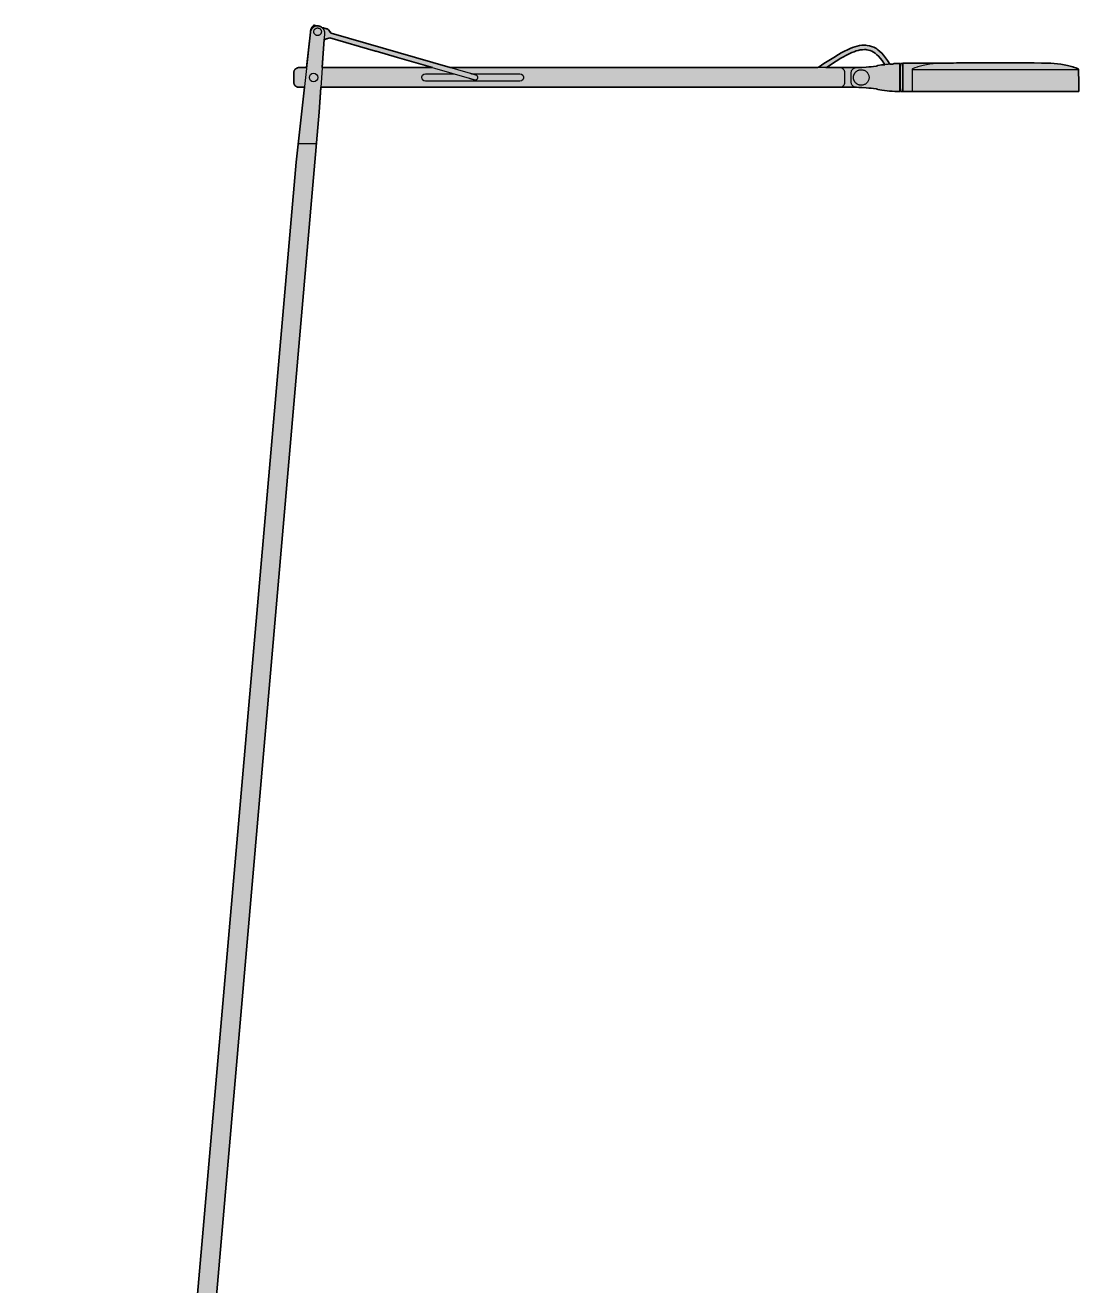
# Model space of a CAD drawing. Header units: millimetres. Extents: x 177 to 1384, y 189 to 1727.
# Drawn here: x 285 to 928, y 958 to 1727 of the extents above; entities that cross this region are included whole.
import ezdxf

# ---------------------------------------------------------------- set-up
doc = ezdxf.new("R2010")
doc.units = ezdxf.units.MM
doc.layers.add('Blocks', color=7, linetype='Continuous')
doc.layers.add('Blocks$Fill', color=7, linetype='Continuous', true_color=0xffffff)
doc.layers.add('Blocks$Inner', color=7, linetype='Continuous', lineweight=25, true_color=0x007f00)
doc.layers.add('Blocks$Outline', color=7, linetype='Continuous', lineweight=35, true_color=0xff3f3f)

# ---------------------------------------------------------------- blocks, each defined once
blk = doc.blocks.new('Kelvin Led  Floor Lamp Side')
at = {"layer": 'Blocks$Fill'}
h = blk.add_hatch(color=256, dxfattribs=at)
h.paths.add_polyline_path([(285.57, 1091.76), (284.45, 1092.09), (284.09, 1091.83), (283.92, 1091.69), (283.86, 1091.64), (283.75, 1091.54), (283.63, 1091.42), (283.61, 1091.39), (283.6, 1091.39), (283.59, 1091.38), (283.45, 1091.22), (283.3, 1091.05), (283.11, 1090.8), (282.94, 1090.54), (282.92, 1090.51), (282.91, 1090.49), (282.81, 1090.32), (282.73, 1090.17), (282.72, 1090.14), (282.71, 1090.12), (282.57, 1089.83), (282.47, 1089.56), (282.45, 1089.51), (282.44, 1089.48), (282.39, 1089.3), (282.35, 1089.15), (282.34, 1089.12), (282.33, 1089.09), (282.29, 1088.87), (282.26, 1088.76), (282.23, 1088.5), (282.22, 1088.43), (282.21, 1088.39), (282.2, 1088.21), (282.19, 1088.02), (282.19, 1087.99), (282.19, 1087.96), (282.19, 1087.87), (279.82, 1066.21), (278.81, 1066.21), (276.93, 1066.21), (275.05, 1066.21), (274.76, 1066.2), (274.47, 1066.15), (274.19, 1066.08), (273.91, 1065.99), (273.64, 1065.86), (273.39, 1065.71), (273.16, 1065.54), (272.94, 1065.34), (272.74, 1065.13), (272.57, 1064.89), (272.41, 1064.64), (272.29, 1064.38), (272.19, 1064.1), (272.11, 1063.82), (272.07, 1063.53), (272.05, 1063.24), (272.04, 1061.72), (272.03, 1060.21), (272.04, 1058.7), (272.05, 1057.18), (272.07, 1056.89), (272.11, 1056.6), (272.19, 1056.32), (272.29, 1056.04), (272.41, 1055.78), (272.57, 1055.53), (272.74, 1055.3), (272.94, 1055.08), (273.16, 1054.88), (273.39, 1054.71), (273.64, 1054.56), (273.91, 1054.44), (274.19, 1054.34), (274.47, 1054.27), (274.76, 1054.23), (275.05, 1054.21), (276.93, 1054.21), (278.5, 1054.21), (273.49, 1008.48), (187, 17.26), (108.46, 17.26), (108.16, 0), (277.34, 0), (277.04, 17.26), (198.77, 17.26), (287.51, 1038.96), (288.53, 1054.21), (290.08, 1054.21), (290.13, 1054.21), (320.13, 1054.21), (350.13, 1054.21), (380.13, 1054.21), (410.13, 1054.21), (440.13, 1054.21), (470.13, 1054.21), (500.13, 1054.21), (530.13, 1054.21), (560.13, 1054.21), (590.13, 1054.21), (593.19, 1054.21), (596.19, 1054.21), (599.2, 1054.21), (602.2, 1054.21), (605.21, 1054.21), (607.21, 1054.21), (609.21, 1054.21), (611.21, 1054.21), (613.21, 1054.21), (615.21, 1054.21), (616.7, 1054.19), (618.19, 1054.14), (618.57, 1054.12), (621.13, 1053.94), (621.2, 1053.93), (622.7, 1053.79), (624.2, 1053.62), (625.7, 1053.44), (627.19, 1053.25), (627.39, 1053.22), (627.58, 1053.18), (627.81, 1053.13), (627.9, 1053.11), (628.03, 1053.07), (628.12, 1053.03), (628.17, 1053), (628.19, 1052.97), (628.19, 1052.89), (630.79, 1052.5), (632.35, 1052.28), (633.92, 1052.09), (635.48, 1051.94), (637.05, 1051.82), (638.61, 1051.75), (640.18, 1051.73), (641.66, 1051.73), (641.66, 1053.21), (642.03, 1053.21), (642.03, 1053.19), (642.03, 1052.92), (642.03, 1052.71), (642.03, 1052.55), (642.03, 1052.36), (642.03, 1052.21), (642.03, 1052.09), (642.03, 1051.97), (642.03, 1051.87), (642.03, 1051.81), (642.03, 1051.75), (642.03, 1051.72), (642.03, 1051.71), (643.53, 1051.71), (643.53, 1051.72), (643.53, 1051.75), (643.53, 1051.8), (643.53, 1051.87), (643.53, 1051.97), (643.53, 1052.08), (643.53, 1052.21), (643.53, 1052.36), (643.53, 1052.53), (643.53, 1052.71), (643.53, 1052.92), (643.53, 1053.14), (643.53, 1053.21), (643.62, 1053.21), (643.62, 1053.15), (643.62, 1052.92), (643.62, 1052.71), (643.62, 1052.52), (643.62, 1052.35), (643.62, 1052.2), (643.62, 1052.07), (643.62, 1051.95), (643.62, 1051.86), (643.62, 1051.79), (643.62, 1051.73), (643.62, 1051.7), (643.62, 1051.69), (649.15, 1051.69), (750.87, 1051.69), (750.81, 1058.37), (750.77, 1063.39), (750.75, 1065.06), (750.75, 1065.07), (750.74, 1065.13), (750.74, 1065.18), (750.73, 1065.21), (750.7, 1065.27), (750.67, 1065.34), (750.56, 1065.45), (750.43, 1065.53), (749.15, 1066.02), (747.55, 1066.58), (747.17, 1066.7), (745.57, 1067.19), (743.96, 1067.61), (741.93, 1068.02), (739.89, 1068.33), (737.86, 1068.57), (735.81, 1068.74), (733.77, 1068.85), (733.3, 1068.87), (732.99, 1068.89), (731.72, 1068.93), (730.45, 1068.96), (729.91, 1068.96), (729.57, 1068.97), (728.12, 1069), (723.68, 1069.06), (719.48, 1069.07), (717.08, 1069.07), (715.04, 1069.07), (710.85, 1069.06), (706.66, 1069.05), (705.37, 1069.05), (704.71, 1069.05), (704.04, 1069.05), (704.02, 1069.05), (703.96, 1069.05), (703.87, 1069.05), (703.74, 1069.05), (703.59, 1069.05), (703.41, 1069.05), (703.22, 1069.05), (703.02, 1069.05), (699.98, 1069.06), (696.93, 1069.05), (696.73, 1069.05), (696.54, 1069.05), (696.37, 1069.05), (696.21, 1069.05), (696.09, 1069.05), (695.99, 1069.05), (695.94, 1069.05), (695.92, 1069.05), (694.97, 1069.05), (694.81, 1069.05), (693.3, 1069.05), (689.11, 1069.07), (684.91, 1069.07), (680.47, 1069.07), (676.28, 1069.06), (674.46, 1069.03), (672.09, 1069), (672.02, 1069), (671.84, 1069), (670.63, 1068.97), (669.51, 1068.96), (669.5, 1068.95), (668.23, 1068.95), (666.97, 1068.95), (665.7, 1068.95), (664.43, 1068.95), (663.16, 1068.95), (661.89, 1068.95), (660.63, 1068.95), (659.36, 1068.95), (658.87, 1068.95), (658.37, 1068.95), (657.88, 1068.95), (657.39, 1068.95), (656.9, 1068.95), (656.41, 1068.95), (655.95, 1068.95), (655.42, 1068.95), (654.93, 1068.95), (654.44, 1068.95), (653.95, 1068.95), (653.45, 1068.95), (652.96, 1068.95), (652.47, 1068.95), (651.98, 1068.95), (651.49, 1068.95), (651, 1068.95), (650.5, 1068.95), (650.01, 1068.95), (649.52, 1068.95), (649.03, 1068.95), (648.54, 1068.95), (648.04, 1068.95), (647.55, 1068.95), (647.06, 1068.95), (646.57, 1068.95), (646.08, 1068.95), (645.58, 1068.95), (645.09, 1068.95), (644.6, 1068.95), (644.11, 1068.95), (643.62, 1068.95), (643.62, 1068.94), (643.62, 1068.91), (643.62, 1068.86), (643.62, 1068.79), (643.62, 1068.7), (643.62, 1068.58), (643.62, 1068.45), (643.62, 1068.3), (643.62, 1068.13), (643.62, 1067.73), (643.62, 1067.5), (643.62, 1067.26), (643.62, 1067.21), (643.53, 1067.21), (643.53, 1067.28), (643.53, 1067.5), (643.53, 1067.71), (643.53, 1067.89), (643.53, 1068.06), (643.53, 1068.21), (643.53, 1068.35), (643.53, 1068.46), (643.53, 1068.55), (643.53, 1068.62), (643.53, 1068.67), (643.53, 1068.7), (643.53, 1068.71), (642.03, 1068.71), (642.03, 1068.7), (642.03, 1068.67), (642.03, 1068.62), (642.03, 1068.55), (642.03, 1068.46), (642.03, 1068.33), (642.03, 1068.21), (642.03, 1068.06), (642.03, 1067.89), (642.03, 1067.71), (642.03, 1067.5), (642.03, 1067.23), (642.03, 1067.21), (641.66, 1067.21), (641.66, 1068.7), (640.18, 1068.7), (638.61, 1068.67), (638.1, 1068.65), (638.09, 1068.61), (638.07, 1068.59), (638.01, 1068.56), (637.91, 1068.53), (637.79, 1068.5), (637.66, 1068.48), (637.37, 1068.43), (637.22, 1068.42), (637.1, 1068.41), (636.4, 1068.36), (635.74, 1068.32), (635.67, 1068.31), (634.18, 1070.55), (633.01, 1072.21), (631.75, 1073.82), (630.7, 1075), (629.56, 1076.12), (628.33, 1077.14), (627.67, 1077.61), (626.99, 1078.04), (625.79, 1078.68), (624.52, 1079.19), (623.21, 1079.57), (621.86, 1079.81), (621.05, 1079.89), (620.23, 1079.92), (618.61, 1079.85), (617.12, 1079.66), (615.66, 1079.35), (614.24, 1078.95), (612.84, 1078.48), (611.47, 1077.94), (610.12, 1077.36), (607.51, 1076.07), (605.93, 1075.21), (604.39, 1074.31), (601.36, 1072.47), (595.43, 1068.65), (592.43, 1066.73), (591.56, 1066.21), (590.13, 1066.21), (560.13, 1066.21), (530.13, 1066.21), (500.13, 1066.21), (470.13, 1066.21), (440.13, 1066.21), (410.13, 1066.21), (380.13, 1066.21), (367.44, 1066.21), (294.81, 1087.26), (293.94, 1088.29), (293.08, 1089.32), (293, 1089.41), (292.99, 1089.42), (292.78, 1089.67), (292.35, 1089.8), (291.99, 1089.9), (291.59, 1090.02), (291.47, 1090.05), (291.2, 1090.13), (290.08, 1090.46), (289.17, 1090.72), (289.16, 1090.73), (289.04, 1090.82), (288.92, 1090.91), (288.8, 1090.99), (288.67, 1091.07), (288.55, 1091.14), (288.42, 1091.21), (288.28, 1091.28), (288.15, 1091.34), (288.01, 1091.4), (287.87, 1091.45), (287.73, 1091.49), (287.59, 1091.54), (287.44, 1091.57), (287.3, 1091.6), (287.15, 1091.63), (287.01, 1091.65), (286.86, 1091.67), (286.71, 1091.68), (286.56, 1091.69), (286.42, 1091.69), (286.27, 1091.68), (286.12, 1091.67), (285.97, 1091.66), (285.94, 1091.66)], flags=0)
h.paths.add_polyline_path([(615.21, 1066.21), (613.21, 1066.21), (611.21, 1066.21), (609.21, 1066.21), (607.21, 1066.21), (605.21, 1066.21), (602.2, 1066.21), (599.2, 1066.21), (596.62, 1066.21), (596.9, 1066.38), (602.79, 1070.18), (605.75, 1071.99), (607.25, 1072.86), (608.77, 1073.68), (611.25, 1074.91), (612.5, 1075.46), (613.76, 1075.95), (615.03, 1076.38), (616.31, 1076.73), (617.58, 1077), (618.85, 1077.17), (620.2, 1077.22), (620.87, 1077.2), (621.52, 1077.13), (622.6, 1076.94), (623.64, 1076.64), (624.65, 1076.24), (625.61, 1075.72), (626.71, 1074.99), (627.75, 1074.12), (628.74, 1073.15), (629.68, 1072.09), (630.85, 1070.61), (631.96, 1069.03), (632.64, 1068.01), (631.74, 1067.9), (631.53, 1067.88), (631.33, 1067.86), (631.14, 1067.85), (630.97, 1067.84), (630.83, 1067.84), (630.71, 1067.85), (630.64, 1067.86), (630.61, 1067.87), (630.59, 1067.9), (628.19, 1067.53), (628.19, 1067.51), (628.19, 1067.45), (628.17, 1067.42), (628.12, 1067.39), (627.98, 1067.34), (627.95, 1067.33), (627.75, 1067.28), (627.58, 1067.24), (627.39, 1067.2), (627.19, 1067.17), (625.7, 1066.98), (624.2, 1066.8), (622.7, 1066.63), (621.2, 1066.49), (621.13, 1066.48), (618.56, 1066.31), (618.19, 1066.28), (616.7, 1066.23)], flags=0)
h.paths.add_polyline_path([(290.13, 1066.21), (289.33, 1066.21), (290.5, 1083.57), (290.53, 1083.56), (290.97, 1083.43), (291.28, 1083.53), (291.3, 1083.54), (291.41, 1083.57), (293.98, 1084.38), (321.79, 1076.32), (322.31, 1076.17), (335.25, 1072.42), (356.67, 1066.21), (350.13, 1066.21), (320.13, 1066.21)], flags=0)
at = {"layer": 'Blocks$Inner'}
for p, q in [((292.35, 1089.8), (292.35, 1089.8)), ((290.52, 1083.56), (290.53, 1083.56)), ((669.46, 1068.95), (669.47, 1068.96)), ((730.45, 1068.95), (730.44, 1068.96)), ((642.03, 1053.21), (642.03, 1067.21)), ((643.53, 1067.21), (643.53, 1053.21)), ((643.62, 1053.21), (643.62, 1067.21)), ((274.74, 1019.85), (285.85, 1019.85))]:
    blk.add_line(p, q, dxfattribs=at)
for points in [[(285.94, 1091.66), (285.57, 1091.76), (284.45, 1092.09), (284.09, 1091.83), (283.92, 1091.69), (283.86, 1091.64), (283.75, 1091.54), (283.6, 1091.39), (283.58, 1091.37), (283.45, 1091.22), (283.58, 1091.37), (283.3, 1091.05), (283.11, 1090.8), (282.94, 1090.54), (283.04, 1090.7), (282.92, 1090.51), (282.91, 1090.49), (282.81, 1090.32), (282.9, 1090.48), (282.85, 1090.38), (282.73, 1090.17), (282.72, 1090.14), (282.71, 1090.12), (282.57, 1089.83), (282.47, 1089.56), (282.53, 1089.72), (282.45, 1089.51), (282.44, 1089.48), (282.39, 1089.3), (282.34, 1089.12), (282.33, 1089.09), (282.28, 1088.87), (282.32, 1089.04), (282.26, 1088.76), (282.23, 1088.5), (282.25, 1088.65), (282.22, 1088.43), (282.21, 1088.39), (282.2, 1088.21), (282.19, 1088.02), (282.19, 1087.99), (282.19, 1087.87), (282.19, 1087.96), (282.19, 1087.87), (273.49, 1008.48), (187, 17.26)], [(289.16, 1090.73), (289.27, 1090.63), (289.38, 1090.53), (289.49, 1090.43), (289.59, 1090.32), (289.69, 1090.21), (289.79, 1090.1), (289.88, 1089.98), (289.97, 1089.86), (290.05, 1089.74), (290.13, 1089.62), (290.2, 1089.49), (290.27, 1089.36), (290.34, 1089.22), (290.4, 1089.09), (290.46, 1088.95), (290.51, 1088.81), (290.55, 1088.67), (290.59, 1088.53), (290.63, 1088.39), (290.66, 1088.24), (290.69, 1088.09), (290.71, 1087.95), (290.73, 1087.8), (290.74, 1087.65), (290.75, 1087.5), (290.75, 1087.36), (290.74, 1087.21), (290.73, 1087.06), (287.51, 1038.96), (198.77, 17.26)], [(290.5, 1083.57), (290.53, 1083.56), (290.97, 1083.43), (291.28, 1083.53), (291.3, 1083.54), (291.41, 1083.57), (293.98, 1084.38), (321.79, 1076.32), (322.31, 1076.17), (335.25, 1072.42), (378.98, 1059.74), (379.14, 1059.7), (379.31, 1059.65), (379.47, 1059.6), (379.63, 1059.55), (379.79, 1059.51), (379.95, 1059.46), (380.11, 1059.42), (380.26, 1059.37), (380.42, 1059.33), (380.56, 1059.29), (380.71, 1059.24), (380.85, 1059.2), (380.98, 1059.16), (381.11, 1059.13), (381.24, 1059.09), (381.36, 1059.06), (381.47, 1059.02), (381.58, 1058.99), (381.68, 1058.96), (381.77, 1058.93), (381.86, 1058.91), (381.94, 1058.89), (382.02, 1058.86), (382.08, 1058.84), (382.14, 1058.83), (382.2, 1058.81), (382.24, 1058.8), (382.28, 1058.79), (382.3, 1058.78), (382.32, 1058.77), (382.34, 1058.77), (382.34, 1058.77), (382.48, 1058.74), (382.63, 1058.72), (382.78, 1058.71), (382.92, 1058.72), (383.07, 1058.74), (383.21, 1058.78), (383.35, 1058.83), (383.48, 1058.9), (383.61, 1058.97), (383.72, 1059.06), (383.83, 1059.16), (383.93, 1059.27), (384.01, 1059.39), (384.09, 1059.52), (384.15, 1059.65), (384.2, 1059.79), (384.23, 1059.94), (384.25, 1060.08), (384.26, 1060.23), (384.25, 1060.38), (384.22, 1060.52), (384.19, 1060.66), (384.14, 1060.8), (384.07, 1060.93), (383.99, 1061.06), (383.9, 1061.18), (383.8, 1061.28), (383.69, 1061.38), (383.58, 1061.47), (383.45, 1061.54), (383.31, 1061.6), (383.17, 1061.65), (383.17, 1061.65), (383.16, 1061.66), (383.14, 1061.66), (383.11, 1061.67), (383.07, 1061.68), (383.03, 1061.69), (382.98, 1061.71), (382.92, 1061.73), (382.85, 1061.75), (382.78, 1061.77), (382.7, 1061.79), (382.61, 1061.82), (382.51, 1061.84), (382.41, 1061.87), (382.3, 1061.9), (382.19, 1061.94), (382.07, 1061.97), (381.95, 1062.01), (381.82, 1062.05), (381.68, 1062.08), (381.54, 1062.13), (381.4, 1062.17), (381.25, 1062.21), (381.1, 1062.25), (380.95, 1062.3), (380.79, 1062.34), (380.63, 1062.39), (380.47, 1062.44), (380.31, 1062.48), (380.14, 1062.53), (379.98, 1062.58), (379.81, 1062.63), (294.81, 1087.26), (293.94, 1088.29), (293.08, 1089.32), (293, 1089.41), (292.99, 1089.42), (292.78, 1089.67), (292.35, 1089.8), (291.99, 1089.9), (291.59, 1090.02), (291.47, 1090.05), (291.2, 1090.13), (290.08, 1090.46), (289.17, 1090.72), (289.04, 1090.82), (288.92, 1090.91), (288.8, 1090.99), (288.67, 1091.07), (288.55, 1091.14), (288.42, 1091.21), (288.28, 1091.28), (288.15, 1091.34), (288.01, 1091.4), (287.87, 1091.45), (287.73, 1091.49), (287.59, 1091.54), (287.44, 1091.57), (287.3, 1091.6), (287.15, 1091.63), (287.01, 1091.65), (286.86, 1091.67), (286.71, 1091.68), (286.56, 1091.69), (286.42, 1091.69), (286.27, 1091.68), (286.12, 1091.67), (285.97, 1091.66), (285.82, 1091.64), (285.68, 1091.62), (285.53, 1091.59), (285.39, 1091.55), (285.25, 1091.51), (285.1, 1091.47), (284.96, 1091.42), (284.83, 1091.37), (284.69, 1091.31), (284.56, 1091.24), (284.42, 1091.18), (284.29, 1091.1), (284.17, 1091.03), (284.04, 1090.95), (283.92, 1090.86), (283.8, 1090.77), (283.69, 1090.68), (283.58, 1090.58), (283.47, 1090.48), (283.36, 1090.37), (283.26, 1090.26), (283.17, 1090.15), (283.07, 1090.04), (282.98, 1089.92), (282.9, 1089.8), (282.82, 1089.67), (282.74, 1089.54), (282.67, 1089.42), (282.6, 1089.28), (282.54, 1089.15), (282.48, 1089.01), (282.43, 1088.87), (282.38, 1088.73), (282.34, 1088.59), (282.3, 1088.45), (282.26, 1088.3), (282.23, 1088.16), (282.21, 1088.01), (282.19, 1087.87)], [(283.59, 1091.38), (283.59, 1091.38), (283.59, 1091.38)], [(635.67, 1068.31), (634.18, 1070.55), (633.01, 1072.21), (631.75, 1073.82), (630.7, 1075), (629.56, 1076.12), (628.33, 1077.14), (627.67, 1077.61), (626.99, 1078.04), (625.79, 1078.68), (624.52, 1079.19), (623.21, 1079.57), (621.86, 1079.81), (621.05, 1079.89), (620.23, 1079.92), (618.61, 1079.85), (617.12, 1079.66), (615.66, 1079.35), (614.24, 1078.95), (612.84, 1078.48), (611.47, 1077.94), (610.12, 1077.36), (607.51, 1076.07), (605.93, 1075.21), (604.39, 1074.31), (601.36, 1072.47), (595.43, 1068.65), (592.43, 1066.73), (591.56, 1066.21)], [(596.62, 1066.21), (596.9, 1066.38), (602.79, 1070.18), (605.75, 1071.99), (607.25, 1072.86), (608.77, 1073.68), (611.25, 1074.91), (612.5, 1075.46), (613.76, 1075.95), (615.03, 1076.38), (616.31, 1076.73), (617.58, 1077), (618.85, 1077.17), (620.2, 1077.22), (620.87, 1077.2), (621.52, 1077.13), (622.6, 1076.94), (623.64, 1076.64), (624.65, 1076.24), (625.61, 1075.72), (626.71, 1074.99), (627.75, 1074.12), (628.74, 1073.15), (629.68, 1072.09), (630.85, 1070.61), (631.96, 1069.03), (632.64, 1068.01)], [(288.53, 1054.21), (290.08, 1054.21), (290.13, 1054.21), (320.13, 1054.21), (350.13, 1054.21), (380.13, 1054.21), (410.13, 1054.21), (440.13, 1054.21), (470.13, 1054.21), (500.13, 1054.21), (530.13, 1054.21), (560.13, 1054.21), (590.13, 1054.21), (593.19, 1054.21), (596.19, 1054.21), (599.2, 1054.21), (602.2, 1054.21), (605.21, 1054.21), (607.21, 1054.21), (609.21, 1054.21), (611.21, 1054.21), (613.21, 1054.21), (615.21, 1054.21), (616.7, 1054.19), (618.19, 1054.14), (618.19, 1054.14), (618.57, 1054.12), (621.13, 1053.94), (621.2, 1053.93), (622.7, 1053.79), (624.2, 1053.62), (625.7, 1053.44), (627.19, 1053.25), (627.39, 1053.22), (627.58, 1053.18), (627.81, 1053.13), (627.9, 1053.11), (628.03, 1053.07), (628.12, 1053.03), (628.17, 1053), (628.19, 1052.97), (628.19, 1052.89), (628.19, 1052.89), (630.79, 1052.5), (632.35, 1052.28), (633.92, 1052.09), (635.48, 1051.94), (637.05, 1051.82), (638.61, 1051.75), (640.18, 1051.73), (641.66, 1051.73), (641.66, 1068.7), (640.18, 1068.7), (638.61, 1068.67), (638.1, 1068.65), (638.09, 1068.61), (638.07, 1068.59), (638.01, 1068.56), (637.91, 1068.53), (637.79, 1068.5), (637.66, 1068.48), (637.37, 1068.43), (637.22, 1068.42), (637.1, 1068.41), (636.4, 1068.36), (635.74, 1068.32), (635.07, 1068.26), (634.4, 1068.2), (633.73, 1068.13), (633.07, 1068.06), (631.74, 1067.9), (631.53, 1067.88), (631.33, 1067.86), (631.14, 1067.85), (630.97, 1067.84), (630.83, 1067.84), (630.71, 1067.85), (630.64, 1067.86), (630.61, 1067.87), (630.59, 1067.9), (628.19, 1067.53), (628.19, 1067.51), (628.19, 1067.45), (628.17, 1067.42), (628.12, 1067.39), (627.98, 1067.34), (627.95, 1067.33), (627.75, 1067.28), (627.58, 1067.24), (627.39, 1067.2), (627.19, 1067.17), (625.7, 1066.98), (624.2, 1066.8), (622.7, 1066.63), (621.2, 1066.49), (621.13, 1066.48), (618.56, 1066.31), (618.19, 1066.28), (618.19, 1066.28), (616.7, 1066.23), (615.21, 1066.21), (613.21, 1066.21), (611.21, 1066.21), (609.21, 1066.21), (607.21, 1066.21), (605.21, 1066.21), (602.2, 1066.21), (599.2, 1066.21), (596.19, 1066.21), (593.19, 1066.21), (590.13, 1066.21), (560.13, 1066.21), (530.13, 1066.21), (500.13, 1066.21), (470.13, 1066.21), (440.13, 1066.21), (410.13, 1066.21), (380.13, 1066.21), (367.44, 1066.21)], [(671.79, 1069), (670.34, 1068.97), (670, 1068.96), (669.46, 1068.96), (668.19, 1068.93), (666.92, 1068.89), (666.61, 1068.87), (666.14, 1068.85), (664.09, 1068.74), (662.05, 1068.57), (660.02, 1068.33), (657.98, 1068.02), (655.95, 1067.61), (654.34, 1067.19), (652.74, 1066.7), (652.36, 1066.58), (650.76, 1066.02), (649.48, 1065.53), (649.35, 1065.45), (649.24, 1065.34), (649.24, 1065.34), (649.21, 1065.27), (649.18, 1065.21), (649.18, 1065.21), (649.17, 1065.18), (649.16, 1065.13), (649.16, 1065.06), (649.15, 1051.69), (750.87, 1051.69), (750.81, 1058.37), (750.77, 1063.39), (750.75, 1065.06), (750.75, 1065.07), (750.74, 1065.13), (750.74, 1065.18), (750.73, 1065.21), (750.73, 1065.21), (750.7, 1065.27), (750.67, 1065.34), (750.67, 1065.34), (750.56, 1065.45), (750.43, 1065.53), (749.15, 1066.02), (747.55, 1066.58), (747.17, 1066.7), (745.57, 1067.19), (743.96, 1067.61), (741.93, 1068.02), (739.89, 1068.33), (737.86, 1068.57), (735.81, 1068.74), (733.77, 1068.85), (733.3, 1068.87), (732.99, 1068.89), (731.72, 1068.93), (730.45, 1068.96), (729.91, 1068.96), (729.57, 1068.97), (728.12, 1069), (723.68, 1069.06), (719.48, 1069.07), (717.08, 1069.07), (715.04, 1069.07), (710.85, 1069.06), (706.66, 1069.05), (705.37, 1069.05), (704.71, 1069.05), (704.04, 1069.05), (704.02, 1069.05), (703.96, 1069.05), (703.87, 1069.05), (703.74, 1069.05), (703.59, 1069.05), (703.41, 1069.05), (703.22, 1069.05), (703.02, 1069.05), (699.98, 1069.06), (696.93, 1069.05), (696.73, 1069.05), (696.54, 1069.05), (696.37, 1069.05), (696.21, 1069.05), (696.09, 1069.05), (695.99, 1069.05), (695.94, 1069.05), (695.92, 1069.05), (694.97, 1069.05), (694.81, 1069.05), (693.3, 1069.05), (689.11, 1069.07), (684.91, 1069.07), (680.47, 1069.07), (676.28, 1069.06), (674.46, 1069.03), (672.09, 1069), (672.02, 1069), (671.84, 1069), (670.63, 1068.97), (669.51, 1068.96), (669.5, 1068.95), (669.5, 1068.95), (668.23, 1068.95), (666.97, 1068.95), (665.7, 1068.95), (664.43, 1068.95), (663.16, 1068.95), (661.89, 1068.95), (660.63, 1068.95), (659.36, 1068.95), (658.87, 1068.95), (658.37, 1068.95), (657.88, 1068.95), (657.39, 1068.95), (656.9, 1068.95), (656.41, 1068.95), (655.95, 1068.95), (655.42, 1068.95), (654.93, 1068.95), (654.44, 1068.95), (653.95, 1068.95), (653.45, 1068.95), (652.96, 1068.95), (652.47, 1068.95), (651.98, 1068.95), (651.49, 1068.95), (651, 1068.95), (650.5, 1068.95), (650.01, 1068.95), (649.52, 1068.95), (649.03, 1068.95), (648.54, 1068.95), (648.04, 1068.95), (647.55, 1068.95), (647.06, 1068.95), (646.57, 1068.95), (646.08, 1068.95), (645.58, 1068.95), (645.09, 1068.95), (644.6, 1068.95), (644.11, 1068.95), (643.62, 1068.95), (643.62, 1068.94), (643.62, 1068.91), (643.62, 1068.86), (643.62, 1068.79), (643.62, 1068.7), (643.62, 1068.58), (643.62, 1068.45), (643.62, 1068.3), (643.62, 1068.13), (643.62, 1067.73), (643.62, 1067.5), (643.62, 1067.26), (643.62, 1067.21), (643.53, 1067.21), (643.53, 1067.28), (643.53, 1067.5), (643.53, 1067.71), (643.53, 1067.89), (643.53, 1068.06), (643.53, 1068.21), (643.53, 1068.35), (643.53, 1068.46), (643.53, 1068.55), (643.53, 1068.62), (643.53, 1068.67), (643.53, 1068.7), (643.53, 1068.71), (642.03, 1068.71), (642.03, 1068.7), (642.03, 1068.67), (642.03, 1068.62), (642.03, 1068.55), (642.03, 1068.46), (642.03, 1068.33), (642.03, 1068.21), (642.03, 1068.06), (642.03, 1067.89), (642.03, 1067.71), (642.03, 1067.5), (642.03, 1067.23), (642.03, 1067.21), (641.66, 1067.21)], [(279.82, 1066.21), (278.81, 1066.21), (276.93, 1066.21), (275.05, 1066.21), (274.76, 1066.2), (274.47, 1066.15), (274.19, 1066.08), (273.91, 1065.99), (273.64, 1065.86), (273.39, 1065.71), (273.16, 1065.54), (272.94, 1065.34), (272.74, 1065.13), (272.57, 1064.89), (272.41, 1064.64), (272.29, 1064.38), (272.19, 1064.1), (272.11, 1063.82), (272.07, 1063.53), (272.05, 1063.24), (272.04, 1061.72), (272.03, 1060.21), (272.04, 1058.7), (272.05, 1057.18), (272.07, 1056.89), (272.11, 1056.6), (272.19, 1056.32), (272.29, 1056.04), (272.41, 1055.78), (272.57, 1055.53), (272.74, 1055.3), (272.94, 1055.08), (273.16, 1054.88), (273.39, 1054.71), (273.64, 1054.56), (273.91, 1054.44), (274.19, 1054.34), (274.47, 1054.27), (274.76, 1054.23), (275.05, 1054.21), (276.93, 1054.21), (278.5, 1054.21)], [(356.67, 1066.21), (350.13, 1066.21), (320.13, 1066.21), (290.13, 1066.21), (289.33, 1066.21)], [(380.38, 1062.46), (381.13, 1062.46), (409.88, 1062.46), (410.9, 1062.21), (411.63, 1061.62), (412.06, 1060.7), (412.06, 1059.72), (411.63, 1058.8), (411.11, 1058.38), (410.89, 1058.21), (409.88, 1057.96), (381.13, 1057.96), (352.38, 1057.96), (351.37, 1058.22), (350.61, 1058.84), (350.46, 1059.15), (350.36, 1059.34), (350.2, 1059.72), (350.2, 1060.7), (350.6, 1061.58), (351.37, 1062.21), (352.38, 1062.46), (369.61, 1062.46)], [(605.13, 1054.21), (605.42, 1054.23), (605.71, 1054.27), (605.99, 1054.34), (606.27, 1054.44), (606.54, 1054.56), (606.79, 1054.71), (607.02, 1054.88), (607.24, 1055.08), (607.44, 1055.3), (607.61, 1055.53), (607.77, 1055.78), (607.89, 1056.04), (607.99, 1056.32), (608.07, 1056.6), (608.11, 1056.89), (608.13, 1057.18), (608.14, 1058.7), (608.15, 1060.21), (608.14, 1061.72), (608.13, 1063.24), (608.11, 1063.53), (608.07, 1063.82), (607.99, 1064.1), (607.89, 1064.38), (607.77, 1064.64), (607.61, 1064.89), (607.44, 1065.13), (607.24, 1065.34), (607.02, 1065.54), (606.79, 1065.71), (606.54, 1065.86), (606.27, 1065.99), (605.99, 1066.08), (605.71, 1066.15), (605.42, 1066.2), (605.13, 1066.21)], [(615.08, 1054.21), (614.78, 1054.23), (614.49, 1054.27), (614.21, 1054.34), (613.93, 1054.44), (613.67, 1054.56), (613.42, 1054.71), (613.18, 1054.88), (612.96, 1055.08), (612.77, 1055.3), (612.59, 1055.53), (612.44, 1055.78), (612.31, 1056.04), (612.21, 1056.32), (612.14, 1056.6), (612.09, 1056.89), (612.08, 1057.18), (612.06, 1058.7), (612.05, 1060.21), (612.06, 1061.72), (612.08, 1063.24), (612.09, 1063.53), (612.14, 1063.82), (612.21, 1064.1), (612.31, 1064.38), (612.44, 1064.64), (612.59, 1064.89), (612.77, 1065.13), (612.96, 1065.34), (613.18, 1065.54), (613.42, 1065.71), (613.67, 1065.86), (613.93, 1065.99), (614.21, 1066.08), (614.49, 1066.15), (614.78, 1066.2), (615.08, 1066.21)], [(649.15, 1065.06), (649.16, 1065.06), (750.75, 1065.06)], [(641.66, 1053.21), (642.03, 1053.21), (642.03, 1053.19), (642.03, 1052.92), (642.03, 1052.71), (642.03, 1052.55), (642.03, 1052.36), (642.03, 1052.21), (642.03, 1052.09), (642.03, 1051.97), (642.03, 1051.87), (642.03, 1051.81), (642.03, 1051.75), (642.03, 1051.72), (642.03, 1051.71), (643.53, 1051.71), (643.53, 1051.72), (643.53, 1051.75), (643.53, 1051.8), (643.53, 1051.87), (643.53, 1051.97), (643.53, 1052.08), (643.53, 1052.21), (643.53, 1052.36), (643.53, 1052.53), (643.53, 1052.71), (643.53, 1052.92), (643.53, 1053.14), (643.53, 1053.21), (643.62, 1053.21), (643.62, 1053.15), (643.62, 1052.92), (643.62, 1052.71), (643.62, 1052.52), (643.62, 1052.35), (643.62, 1052.2), (643.62, 1052.07), (643.62, 1051.95), (643.62, 1051.86), (643.62, 1051.79), (643.62, 1051.73), (643.62, 1051.7), (643.62, 1051.69), (649.15, 1051.69)]]:
    blk.add_lwpolyline(points, dxfattribs=at)
for points in [[(282.21, 1088.36), (282.19, 1088.04), (282.2, 1088.21)], [(282.19, 1088.01), (282.19, 1088.01), (282.19, 1088)], [(282.34, 1089.11), (282.34, 1089.1), (282.33, 1089.1), (282.34, 1089.1)], [(282.35, 1089.15), (282.39, 1089.3), (282.44, 1089.45)], [(282.45, 1089.5), (282.45, 1089.49), (282.45, 1089.49), (282.45, 1089.49)], [(282.91, 1090.5), (282.92, 1090.5), (282.92, 1090.5)], [(283.61, 1091.39), (283.75, 1091.54), (283.83, 1091.61), (283.63, 1091.42)], [(284.23, 1088.24), (284.25, 1088.47), (284.31, 1088.74), (284.41, 1089.03), (284.45, 1089.11), (284.5, 1089.2), (284.64, 1089.44), (284.8, 1089.63), (285.04, 1089.86), (285.15, 1089.95), (285.41, 1090.12), (285.61, 1090.22), (285.88, 1090.31), (286.08, 1090.36), (286.47, 1090.4), (286.6, 1090.4), (286.88, 1090.37), (287.16, 1090.31), (287.43, 1090.21), (287.6, 1090.13), (287.82, 1090), (288.05, 1089.82), (288.07, 1089.8), (288.25, 1089.61), (288.28, 1089.58), (288.36, 1089.48), (288.37, 1089.47), (288.53, 1089.21), (288.64, 1088.99), (288.71, 1088.8), (288.77, 1088.58), (288.81, 1088.17), (288.81, 1087.91), (288.79, 1087.76), (288.73, 1087.46), (288.65, 1087.24), (288.53, 1086.99), (288.42, 1086.81), (288.24, 1086.58), (288, 1086.34), (287.88, 1086.25), (287.63, 1086.09), (287.37, 1085.97), (287.2, 1085.91), (287.16, 1085.9), (287.09, 1085.88), (286.96, 1085.85), (286.55, 1085.8), (286.4, 1085.81), (286.11, 1085.84), (285.88, 1085.9), (285.61, 1086), (285.45, 1086.07), (285.39, 1086.1), (285.18, 1086.24), (284.95, 1086.42), (284.76, 1086.62), (284.63, 1086.79), (284.5, 1087), (284.39, 1087.25), (284.3, 1087.5), (284.25, 1087.73), (284.22, 1087.97)], [(293.93, 1088.26), (294.28, 1087.83), (294.22, 1087.9), (293.65, 1088.6), (293.54, 1088.75)], [(292.13, 1083.82), (292.28, 1083.87), (292.62, 1083.98)], [(613.46, 1059.74), (613.44, 1059.98), (613.43, 1060.21), (613.44, 1060.45), (613.46, 1060.68), (613.48, 1060.91), (613.53, 1061.14), (613.58, 1061.37), (613.64, 1061.6), (613.71, 1061.82), (613.8, 1062.04), (613.9, 1062.26), (614, 1062.47), (614.12, 1062.67), (614.25, 1062.87), (614.38, 1063.06), (614.53, 1063.24), (614.68, 1063.42), (614.84, 1063.59), (615.04, 1063.77), (615.25, 1063.95), (615.46, 1064.11), (615.69, 1064.25), (615.92, 1064.39), (616.16, 1064.51), (616.4, 1064.62), (616.66, 1064.71), (616.91, 1064.79), (617.17, 1064.85), (617.44, 1064.9), (617.7, 1064.94), (617.97, 1064.96), (618.24, 1064.96), (618.51, 1064.95), (618.77, 1064.92), (619.2, 1064.85), (619.61, 1064.74), (620.01, 1064.59), (620.4, 1064.41), (620.77, 1064.19), (621.12, 1063.94), (621.45, 1063.66), (621.74, 1063.35), (622.01, 1063.02), (622.25, 1062.66), (622.46, 1062.28), (622.63, 1061.89), (622.76, 1061.48), (622.86, 1061.06), (622.91, 1060.64), (622.93, 1060.21), (622.91, 1059.78), (622.86, 1059.36), (622.76, 1058.94), (622.63, 1058.53), (622.46, 1058.14), (622.25, 1057.76), (622.01, 1057.4), (621.74, 1057.07), (621.45, 1056.76), (621.12, 1056.48), (620.77, 1056.23), (620.4, 1056.01), (620.01, 1055.83), (619.61, 1055.68), (619.2, 1055.57), (618.77, 1055.5), (618.51, 1055.47), (618.24, 1055.46), (617.97, 1055.47), (617.7, 1055.49), (617.44, 1055.52), (617.17, 1055.57), (616.91, 1055.63), (616.66, 1055.71), (616.4, 1055.81), (616.16, 1055.91), (615.92, 1056.04), (615.69, 1056.17), (615.46, 1056.32), (615.25, 1056.48), (615.04, 1056.65), (614.84, 1056.83), (614.68, 1057), (614.53, 1057.18), (614.38, 1057.36), (614.25, 1057.55), (614.12, 1057.75), (614, 1057.96), (613.9, 1058.17), (613.8, 1058.38), (613.71, 1058.6), (613.64, 1058.82), (613.58, 1059.05), (613.53, 1059.28), (613.48, 1059.51)]]:
    blk.add_lwpolyline(points, close=True, dxfattribs=at)
for points in [[(282.22, 1088.41, 0), (282.22, 1088.4, 0)], [(283.59, 1091.38, 0), (283.59, 1091.38, 0)], [(628.19, 1067.49, 0), (628.19, 1067.45, 0)]]:
    blk.add_polyline3d(points, close=True, dxfattribs=at)
blk.add_circle((284.08, 1060.17), 2.57, dxfattribs=at)
at = {"layer": 'Blocks$Outline'}
for points in [[(284.09, 1091.83), (283.92, 1091.69)], [(284.45, 1092.09), (284.09, 1091.83)], [(285.57, 1091.76), (284.45, 1092.09)], [(285.94, 1091.66), (285.57, 1091.76)], [(282.19, 1087.87), (279.82, 1066.21)], [(282.2, 1088.21), (282.19, 1088.02)], [(282.19, 1088.02), (282.19, 1087.99)], [(282.19, 1087.99), (282.19, 1087.96)], [(282.19, 1087.96), (282.19, 1087.87)], [(282.21, 1088.39), (282.2, 1088.21)], [(282.22, 1088.43), (282.21, 1088.39)], [(282.23, 1088.5), (282.22, 1088.43)], [(282.26, 1088.76), (282.23, 1088.5)], [(282.29, 1088.87), (282.26, 1088.76)], [(282.33, 1089.09), (282.29, 1088.87)], [(282.34, 1089.12), (282.33, 1089.09)], [(282.35, 1089.15), (282.34, 1089.12)], [(282.39, 1089.3), (282.35, 1089.15)], [(282.44, 1089.48), (282.39, 1089.3)], [(282.45, 1089.51), (282.44, 1089.48)], [(282.47, 1089.56), (282.45, 1089.51)], [(282.57, 1089.83), (282.47, 1089.56)], [(282.71, 1090.12), (282.57, 1089.83)], [(282.72, 1090.14), (282.71, 1090.12)], [(282.73, 1090.17), (282.72, 1090.14)], [(282.81, 1090.32), (282.73, 1090.17)], [(282.91, 1090.49), (282.81, 1090.32)], [(282.92, 1090.51), (282.91, 1090.49)], [(282.94, 1090.54), (282.92, 1090.51)], [(283.11, 1090.8), (282.94, 1090.54)], [(283.3, 1091.05), (283.11, 1090.8)], [(283.45, 1091.22), (283.3, 1091.05)], [(283.59, 1091.38), (283.45, 1091.22)], [(283.6, 1091.39), (283.59, 1091.38)], [(283.61, 1091.39), (283.6, 1091.39)], [(283.63, 1091.42), (283.61, 1091.39)], [(283.75, 1091.54), (283.63, 1091.42)], [(283.86, 1091.64), (283.75, 1091.54)], [(283.92, 1091.69), (283.86, 1091.64)], [(285.97, 1091.66), (285.94, 1091.66)], [(286.12, 1091.67), (285.97, 1091.66)], [(286.27, 1091.68), (286.12, 1091.67)], [(286.42, 1091.69), (286.27, 1091.68)], [(286.56, 1091.69), (286.42, 1091.69)], [(286.71, 1091.68), (286.56, 1091.69)], [(286.86, 1091.67), (286.71, 1091.68)], [(287.01, 1091.65), (286.86, 1091.67)], [(287.15, 1091.63), (287.01, 1091.65)], [(287.3, 1091.6), (287.15, 1091.63)], [(287.44, 1091.57), (287.3, 1091.6)], [(287.59, 1091.54), (287.44, 1091.57)], [(287.73, 1091.49), (287.59, 1091.54)], [(287.87, 1091.45), (287.73, 1091.49)], [(288.01, 1091.4), (287.87, 1091.45)], [(288.15, 1091.34), (288.01, 1091.4)], [(288.28, 1091.28), (288.15, 1091.34)], [(288.42, 1091.21), (288.28, 1091.28)], [(288.55, 1091.14), (288.42, 1091.21)], [(288.67, 1091.07), (288.55, 1091.14)], [(288.8, 1090.99), (288.67, 1091.07)], [(288.92, 1090.91), (288.8, 1090.99)], [(289.04, 1090.82), (288.92, 1090.91)], [(289.16, 1090.73), (289.04, 1090.82)], [(289.17, 1090.72), (289.16, 1090.73)], [(290.08, 1090.46), (289.17, 1090.72)], [(291.2, 1090.13), (290.08, 1090.46)], [(291.47, 1090.05), (291.2, 1090.13)], [(291.41, 1083.57), (293.98, 1084.38)], [(291.59, 1090.02), (291.47, 1090.05)], [(291.99, 1089.9), (291.59, 1090.02)], [(292.35, 1089.8), (291.99, 1089.9)], [(292.78, 1089.67), (292.35, 1089.8)], [(292.99, 1089.42), (292.78, 1089.67)], [(293, 1089.41), (292.99, 1089.42)], [(293.08, 1089.32), (293, 1089.41)], [(293.94, 1088.29), (293.08, 1089.32)], [(294.81, 1087.26), (293.94, 1088.29)], [(293.98, 1084.38), (321.79, 1076.32)], [(367.44, 1066.21), (294.81, 1087.26)], [(289.33, 1066.21), (290.5, 1083.57)], [(290.5, 1083.57), (290.53, 1083.56)], [(290.53, 1083.56), (290.97, 1083.43)], [(290.97, 1083.43), (291.28, 1083.53)], [(291.28, 1083.53), (291.3, 1083.54)], [(291.3, 1083.54), (291.41, 1083.57)], [(610.12, 1077.36), (607.51, 1076.07)], [(611.47, 1077.94), (610.12, 1077.36)], [(612.84, 1078.48), (611.47, 1077.94)], [(614.24, 1078.95), (612.84, 1078.48)], [(613.76, 1075.95), (615.03, 1076.38)], [(615.66, 1079.35), (614.24, 1078.95)], [(615.03, 1076.38), (616.31, 1076.73)], [(617.12, 1079.66), (615.66, 1079.35)], [(616.31, 1076.73), (617.58, 1077)], [(618.61, 1079.85), (617.12, 1079.66)], [(617.58, 1077), (618.85, 1077.17)], [(620.23, 1079.92), (618.61, 1079.85)], [(618.85, 1077.17), (620.2, 1077.22)], [(620.2, 1077.22), (620.87, 1077.2)], [(621.05, 1079.89), (620.23, 1079.92)], [(620.87, 1077.2), (621.52, 1077.13)], [(621.86, 1079.81), (621.05, 1079.89)], [(621.52, 1077.13), (622.6, 1076.94)], [(623.21, 1079.57), (621.86, 1079.81)], [(622.6, 1076.94), (623.64, 1076.64)], [(624.52, 1079.19), (623.21, 1079.57)], [(623.64, 1076.64), (624.65, 1076.24)], [(625.79, 1078.68), (624.52, 1079.19)], [(626.99, 1078.04), (625.79, 1078.68)], [(627.67, 1077.61), (626.99, 1078.04)], [(628.33, 1077.14), (627.67, 1077.61)], [(629.56, 1076.12), (628.33, 1077.14)], [(321.79, 1076.32), (322.31, 1076.17)], [(322.31, 1076.17), (335.25, 1072.42)], [(335.25, 1072.42), (356.67, 1066.21)], [(601.36, 1072.47), (595.43, 1068.65)], [(596.9, 1066.38), (602.79, 1070.18)], [(604.39, 1074.31), (601.36, 1072.47)], [(602.79, 1070.18), (605.75, 1071.99)], [(605.93, 1075.21), (604.39, 1074.31)], [(605.75, 1071.99), (607.25, 1072.86)], [(607.51, 1076.07), (605.93, 1075.21)], [(607.25, 1072.86), (608.77, 1073.68)], [(608.77, 1073.68), (611.25, 1074.91)], [(611.25, 1074.91), (612.5, 1075.46)], [(612.5, 1075.46), (613.76, 1075.95)], [(624.65, 1076.24), (625.61, 1075.72)], [(625.61, 1075.72), (626.71, 1074.99)], [(626.71, 1074.99), (627.75, 1074.12)], [(627.75, 1074.12), (628.74, 1073.15)], [(628.74, 1073.15), (629.68, 1072.09)], [(630.7, 1075), (629.56, 1076.12)], [(629.68, 1072.09), (630.85, 1070.61)], [(631.75, 1073.82), (630.7, 1075)], [(630.85, 1070.61), (631.96, 1069.03)], [(633.01, 1072.21), (631.75, 1073.82)], [(631.96, 1069.03), (632.64, 1068.01)], [(634.18, 1070.55), (633.01, 1072.21)], [(635.67, 1068.31), (634.18, 1070.55)], [(638.61, 1068.67), (638.1, 1068.65)], [(640.18, 1068.7), (638.61, 1068.67)], [(641.66, 1068.7), (640.18, 1068.7)], [(641.66, 1067.21), (641.66, 1068.7)], [(643.53, 1068.71), (642.03, 1068.71)], [(642.03, 1068.71), (642.03, 1068.7)], [(642.03, 1068.7), (642.03, 1068.67)], [(642.03, 1068.67), (642.03, 1068.62)], [(643.53, 1068.7), (643.53, 1068.71)], [(643.53, 1068.67), (643.53, 1068.7)], [(643.53, 1068.62), (643.53, 1068.67)], [(644.11, 1068.95), (643.62, 1068.95)], [(643.62, 1068.95), (643.62, 1068.94)], [(643.62, 1068.94), (643.62, 1068.91)], [(643.62, 1068.91), (643.62, 1068.86)], [(643.62, 1068.86), (643.62, 1068.79)], [(643.62, 1068.79), (643.62, 1068.7)], [(643.62, 1068.7), (643.62, 1068.58)], [(644.6, 1068.95), (644.11, 1068.95)], [(645.09, 1068.95), (644.6, 1068.95)], [(645.58, 1068.95), (645.09, 1068.95)], [(646.08, 1068.95), (645.58, 1068.95)], [(646.57, 1068.95), (646.08, 1068.95)], [(647.06, 1068.95), (646.57, 1068.95)], [(647.55, 1068.95), (647.06, 1068.95)], [(648.04, 1068.95), (647.55, 1068.95)], [(648.54, 1068.95), (648.04, 1068.95)], [(649.03, 1068.95), (648.54, 1068.95)], [(649.52, 1068.95), (649.03, 1068.95)], [(650.01, 1068.95), (649.52, 1068.95)], [(650.5, 1068.95), (650.01, 1068.95)], [(651, 1068.95), (650.5, 1068.95)], [(651.49, 1068.95), (651, 1068.95)], [(651.98, 1068.95), (651.49, 1068.95)], [(652.47, 1068.95), (651.98, 1068.95)], [(652.96, 1068.95), (652.47, 1068.95)], [(653.45, 1068.95), (652.96, 1068.95)], [(653.95, 1068.95), (653.45, 1068.95)], [(654.44, 1068.95), (653.95, 1068.95)], [(654.93, 1068.95), (654.44, 1068.95)], [(655.42, 1068.95), (654.93, 1068.95)], [(655.95, 1068.95), (655.42, 1068.95)], [(656.41, 1068.95), (655.95, 1068.95)], [(656.9, 1068.95), (656.41, 1068.95)], [(657.39, 1068.95), (656.9, 1068.95)], [(657.88, 1068.95), (657.39, 1068.95)], [(658.37, 1068.95), (657.88, 1068.95)], [(658.87, 1068.95), (658.37, 1068.95)], [(659.36, 1068.95), (658.87, 1068.95)], [(660.63, 1068.95), (659.36, 1068.95)], [(661.89, 1068.95), (660.63, 1068.95)], [(663.16, 1068.95), (661.89, 1068.95)], [(664.43, 1068.95), (663.16, 1068.95)], [(665.7, 1068.95), (664.43, 1068.95)], [(666.97, 1068.95), (665.7, 1068.95)], [(668.23, 1068.95), (666.97, 1068.95)], [(669.5, 1068.95), (668.23, 1068.95)], [(669.51, 1068.96), (669.5, 1068.95)], [(670.63, 1068.97), (669.51, 1068.96)], [(671.84, 1069), (670.63, 1068.97)], [(672.02, 1069), (671.84, 1069)], [(672.09, 1069), (672.02, 1069)], [(674.46, 1069.03), (672.09, 1069)], [(676.28, 1069.06), (674.46, 1069.03)], [(680.47, 1069.07), (676.28, 1069.06)], [(684.91, 1069.07), (680.47, 1069.07)], [(689.11, 1069.07), (684.91, 1069.07)], [(693.3, 1069.05), (689.11, 1069.07)], [(694.81, 1069.05), (693.3, 1069.05)], [(694.97, 1069.05), (694.81, 1069.05)], [(695.92, 1069.05), (694.97, 1069.05)], [(695.94, 1069.05), (695.92, 1069.05)], [(695.99, 1069.05), (695.94, 1069.05)], [(696.09, 1069.05), (695.99, 1069.05)], [(696.21, 1069.05), (696.09, 1069.05)], [(696.37, 1069.05), (696.21, 1069.05)], [(696.54, 1069.05), (696.37, 1069.05)], [(696.73, 1069.05), (696.54, 1069.05)], [(696.93, 1069.05), (696.73, 1069.05)], [(699.98, 1069.06), (696.93, 1069.05)], [(703.02, 1069.05), (699.98, 1069.06)], [(703.22, 1069.05), (703.02, 1069.05)], [(703.41, 1069.05), (703.22, 1069.05)], [(703.59, 1069.05), (703.41, 1069.05)], [(703.74, 1069.05), (703.59, 1069.05)], [(703.87, 1069.05), (703.74, 1069.05)], [(703.96, 1069.05), (703.87, 1069.05)], [(704.02, 1069.05), (703.96, 1069.05)], [(704.04, 1069.05), (704.02, 1069.05)], [(704.71, 1069.05), (704.04, 1069.05)], [(705.37, 1069.05), (704.71, 1069.05)], [(706.66, 1069.05), (705.37, 1069.05)], [(710.85, 1069.06), (706.66, 1069.05)], [(715.04, 1069.07), (710.85, 1069.06)], [(717.08, 1069.07), (715.04, 1069.07)], [(719.48, 1069.07), (717.08, 1069.07)], [(723.68, 1069.06), (719.48, 1069.07)], [(728.12, 1069), (723.68, 1069.06)], [(729.57, 1068.97), (728.12, 1069)], [(729.91, 1068.96), (729.57, 1068.97)], [(730.45, 1068.96), (729.91, 1068.96)], [(731.72, 1068.93), (730.45, 1068.96)], [(732.99, 1068.89), (731.72, 1068.93)], [(733.3, 1068.87), (732.99, 1068.89)], [(733.77, 1068.85), (733.3, 1068.87)], [(735.81, 1068.74), (733.77, 1068.85)], [(737.86, 1068.57), (735.81, 1068.74)], [(272.04, 1061.72), (272.03, 1060.21)], [(272.05, 1063.24), (272.04, 1061.72)], [(272.07, 1063.53), (272.05, 1063.24)], [(272.11, 1063.82), (272.07, 1063.53)], [(272.19, 1064.1), (272.11, 1063.82)], [(272.29, 1064.38), (272.19, 1064.1)], [(272.41, 1064.64), (272.29, 1064.38)], [(272.57, 1064.89), (272.41, 1064.64)], [(272.74, 1065.13), (272.57, 1064.89)], [(272.94, 1065.34), (272.74, 1065.13)], [(273.16, 1065.54), (272.94, 1065.34)], [(273.39, 1065.71), (273.16, 1065.54)], [(273.64, 1065.86), (273.39, 1065.71)], [(273.91, 1065.99), (273.64, 1065.86)], [(274.19, 1066.08), (273.91, 1065.99)], [(274.47, 1066.15), (274.19, 1066.08)], [(274.76, 1066.2), (274.47, 1066.15)], [(275.05, 1066.21), (274.76, 1066.2)], [(276.93, 1066.21), (275.05, 1066.21)], [(278.81, 1066.21), (276.93, 1066.21)], [(279.82, 1066.21), (278.81, 1066.21)], [(290.13, 1066.21), (289.33, 1066.21)], [(320.13, 1066.21), (290.13, 1066.21)], [(350.13, 1066.21), (320.13, 1066.21)], [(356.67, 1066.21), (350.13, 1066.21)], [(380.13, 1066.21), (367.44, 1066.21)], [(410.13, 1066.21), (380.13, 1066.21)], [(440.13, 1066.21), (410.13, 1066.21)], [(470.13, 1066.21), (440.13, 1066.21)], [(500.13, 1066.21), (470.13, 1066.21)], [(530.13, 1066.21), (500.13, 1066.21)], [(560.13, 1066.21), (530.13, 1066.21)], [(590.13, 1066.21), (560.13, 1066.21)], [(591.56, 1066.21), (590.13, 1066.21)], [(592.43, 1066.73), (591.56, 1066.21)], [(595.43, 1068.65), (592.43, 1066.73)], [(596.62, 1066.21), (596.9, 1066.38)], [(599.2, 1066.21), (596.62, 1066.21)], [(602.2, 1066.21), (599.2, 1066.21)], [(605.21, 1066.21), (602.2, 1066.21)], [(607.21, 1066.21), (605.21, 1066.21)], [(609.21, 1066.21), (607.21, 1066.21)], [(611.21, 1066.21), (609.21, 1066.21)], [(613.21, 1066.21), (611.21, 1066.21)], [(615.21, 1066.21), (613.21, 1066.21)], [(616.7, 1066.23), (615.21, 1066.21)], [(618.19, 1066.28), (616.7, 1066.23)], [(618.56, 1066.31), (618.19, 1066.28)], [(621.13, 1066.48), (618.56, 1066.31)], [(621.2, 1066.49), (621.13, 1066.48)], [(622.7, 1066.63), (621.2, 1066.49)], [(624.2, 1066.8), (622.7, 1066.63)], [(625.7, 1066.98), (624.2, 1066.8)], [(627.19, 1067.17), (625.7, 1066.98)], [(627.39, 1067.2), (627.19, 1067.17)], [(627.58, 1067.24), (627.39, 1067.2)], [(627.75, 1067.28), (627.58, 1067.24)], [(627.95, 1067.33), (627.75, 1067.28)], [(627.98, 1067.34), (627.95, 1067.33)], [(628.12, 1067.39), (627.98, 1067.34)], [(628.17, 1067.42), (628.12, 1067.39)], [(628.19, 1067.45), (628.17, 1067.42)], [(630.59, 1067.9), (628.19, 1067.53)], [(628.19, 1067.53), (628.19, 1067.51)], [(628.19, 1067.51), (628.19, 1067.45)], [(630.61, 1067.87), (630.59, 1067.9)], [(630.64, 1067.86), (630.61, 1067.87)], [(630.71, 1067.85), (630.64, 1067.86)], [(630.83, 1067.84), (630.71, 1067.85)], [(630.97, 1067.84), (630.83, 1067.84)], [(631.14, 1067.85), (630.97, 1067.84)], [(631.33, 1067.86), (631.14, 1067.85)], [(631.53, 1067.88), (631.33, 1067.86)], [(631.74, 1067.9), (631.53, 1067.88)], [(632.64, 1068.01), (631.74, 1067.9)], [(635.74, 1068.32), (635.67, 1068.31)], [(636.4, 1068.36), (635.74, 1068.32)], [(637.1, 1068.41), (636.4, 1068.36)], [(637.22, 1068.42), (637.1, 1068.41)], [(637.37, 1068.43), (637.22, 1068.42)], [(637.66, 1068.48), (637.37, 1068.43)], [(637.79, 1068.5), (637.66, 1068.48)], [(637.91, 1068.53), (637.79, 1068.5)], [(638.01, 1068.56), (637.91, 1068.53)], [(638.07, 1068.59), (638.01, 1068.56)], [(638.09, 1068.61), (638.07, 1068.59)], [(638.1, 1068.65), (638.09, 1068.61)], [(642.03, 1067.21), (641.66, 1067.21)], [(642.03, 1068.62), (642.03, 1068.55)], [(642.03, 1068.55), (642.03, 1068.46)], [(642.03, 1068.46), (642.03, 1068.33)], [(642.03, 1068.33), (642.03, 1068.21)], [(642.03, 1068.21), (642.03, 1068.06)], [(642.03, 1068.06), (642.03, 1067.89)], [(642.03, 1067.89), (642.03, 1067.71)], [(642.03, 1067.71), (642.03, 1067.5)], [(642.03, 1067.5), (642.03, 1067.23)], [(642.03, 1067.23), (642.03, 1067.21)], [(643.53, 1068.55), (643.53, 1068.62)], [(643.53, 1068.46), (643.53, 1068.55)], [(643.53, 1068.35), (643.53, 1068.46)], [(643.53, 1068.21), (643.53, 1068.35)], [(643.53, 1068.06), (643.53, 1068.21)], [(643.53, 1067.89), (643.53, 1068.06)], [(643.53, 1067.71), (643.53, 1067.89)], [(643.53, 1067.5), (643.53, 1067.71)], [(643.53, 1067.28), (643.53, 1067.5)], [(643.53, 1067.21), (643.53, 1067.28)], [(643.62, 1067.21), (643.53, 1067.21)], [(643.62, 1068.58), (643.62, 1068.45)], [(643.62, 1068.45), (643.62, 1068.3)], [(643.62, 1068.3), (643.62, 1068.13)], [(643.62, 1068.13), (643.62, 1067.73)], [(643.62, 1067.73), (643.62, 1067.5)], [(643.62, 1067.5), (643.62, 1067.26)], [(643.62, 1067.26), (643.62, 1067.21)], [(739.89, 1068.33), (737.86, 1068.57)], [(741.93, 1068.02), (739.89, 1068.33)], [(743.96, 1067.61), (741.93, 1068.02)], [(745.57, 1067.19), (743.96, 1067.61)], [(747.17, 1066.7), (745.57, 1067.19)], [(747.55, 1066.58), (747.17, 1066.7)], [(749.15, 1066.02), (747.55, 1066.58)], [(750.43, 1065.53), (749.15, 1066.02)], [(750.56, 1065.45), (750.43, 1065.53)], [(750.67, 1065.34), (750.56, 1065.45)], [(750.7, 1065.27), (750.67, 1065.34)], [(750.73, 1065.21), (750.7, 1065.27)], [(750.74, 1065.18), (750.73, 1065.21)], [(750.74, 1065.13), (750.74, 1065.18)], [(750.75, 1065.07), (750.74, 1065.13)], [(750.75, 1065.06), (750.75, 1065.07)], [(750.77, 1063.39), (750.75, 1065.06)], [(750.81, 1058.37), (750.77, 1063.39)], [(272.03, 1060.21), (272.04, 1058.7)], [(272.04, 1058.7), (272.05, 1057.18)], [(272.05, 1057.18), (272.07, 1056.89)], [(272.07, 1056.89), (272.11, 1056.6)], [(272.11, 1056.6), (272.19, 1056.32)], [(272.19, 1056.32), (272.29, 1056.04)], [(272.29, 1056.04), (272.41, 1055.78)], [(272.41, 1055.78), (272.57, 1055.53)], [(272.57, 1055.53), (272.74, 1055.3)], [(272.74, 1055.3), (272.94, 1055.08)], [(272.94, 1055.08), (273.16, 1054.88)], [(273.16, 1054.88), (273.39, 1054.71)], [(273.39, 1054.71), (273.64, 1054.56)], [(278.5, 1054.21), (273.49, 1008.48)], [(273.64, 1054.56), (273.91, 1054.44)], [(273.91, 1054.44), (274.19, 1054.34)], [(274.19, 1054.34), (274.47, 1054.27)], [(274.47, 1054.27), (274.76, 1054.23)], [(274.76, 1054.23), (275.05, 1054.21)], [(275.05, 1054.21), (276.93, 1054.21)], [(276.93, 1054.21), (278.5, 1054.21)], [(287.51, 1038.96), (288.53, 1054.21)], [(288.53, 1054.21), (290.08, 1054.21)], [(290.08, 1054.21), (290.13, 1054.21)], [(290.13, 1054.21), (320.13, 1054.21)], [(320.13, 1054.21), (350.13, 1054.21)], [(350.13, 1054.21), (380.13, 1054.21)], [(380.13, 1054.21), (410.13, 1054.21)], [(410.13, 1054.21), (440.13, 1054.21)], [(440.13, 1054.21), (470.13, 1054.21)], [(470.13, 1054.21), (500.13, 1054.21)], [(500.13, 1054.21), (530.13, 1054.21)], [(530.13, 1054.21), (560.13, 1054.21)], [(560.13, 1054.21), (590.13, 1054.21)], [(590.13, 1054.21), (593.19, 1054.21)], [(593.19, 1054.21), (596.19, 1054.21)], [(596.19, 1054.21), (599.2, 1054.21)], [(599.2, 1054.21), (602.2, 1054.21)], [(602.2, 1054.21), (605.21, 1054.21)], [(605.21, 1054.21), (607.21, 1054.21)], [(607.21, 1054.21), (609.21, 1054.21)], [(609.21, 1054.21), (611.21, 1054.21)], [(611.21, 1054.21), (613.21, 1054.21)], [(613.21, 1054.21), (615.21, 1054.21)], [(615.21, 1054.21), (616.7, 1054.19)], [(616.7, 1054.19), (618.19, 1054.14)], [(618.19, 1054.14), (618.57, 1054.12)], [(618.57, 1054.12), (621.13, 1053.94)], [(621.13, 1053.94), (621.2, 1053.93)], [(621.2, 1053.93), (622.7, 1053.79)], [(622.7, 1053.79), (624.2, 1053.62)], [(624.2, 1053.62), (625.7, 1053.44)], [(625.7, 1053.44), (627.19, 1053.25)], [(750.87, 1051.69), (750.81, 1058.37)], [(627.19, 1053.25), (627.39, 1053.22)], [(627.39, 1053.22), (627.58, 1053.18)], [(627.58, 1053.18), (627.81, 1053.13)], [(627.81, 1053.13), (627.9, 1053.11)], [(627.9, 1053.11), (628.03, 1053.07)], [(628.03, 1053.07), (628.12, 1053.03)], [(628.12, 1053.03), (628.17, 1053)], [(628.17, 1053), (628.19, 1052.97)], [(628.19, 1052.97), (628.19, 1052.89)], [(628.19, 1052.89), (630.79, 1052.5)], [(630.79, 1052.5), (632.35, 1052.28)], [(632.35, 1052.28), (633.92, 1052.09)], [(633.92, 1052.09), (635.48, 1051.94)], [(635.48, 1051.94), (637.05, 1051.82)], [(637.05, 1051.82), (638.61, 1051.75)], [(638.61, 1051.75), (640.18, 1051.73)], [(640.18, 1051.73), (641.66, 1051.73)], [(641.66, 1051.73), (641.66, 1053.21)], [(641.66, 1053.21), (642.03, 1053.21)], [(642.03, 1053.21), (642.03, 1053.19)], [(642.03, 1053.19), (642.03, 1052.92)], [(642.03, 1052.92), (642.03, 1052.71)], [(642.03, 1052.71), (642.03, 1052.55)], [(642.03, 1052.55), (642.03, 1052.36)], [(642.03, 1052.36), (642.03, 1052.21)], [(642.03, 1052.21), (642.03, 1052.09)], [(642.03, 1052.09), (642.03, 1051.97)], [(642.03, 1051.97), (642.03, 1051.87)], [(642.03, 1051.87), (642.03, 1051.81)], [(642.03, 1051.81), (642.03, 1051.75)], [(642.03, 1051.75), (642.03, 1051.72)], [(642.03, 1051.72), (642.03, 1051.71)], [(642.03, 1051.71), (643.53, 1051.71)], [(643.53, 1053.14), (643.53, 1053.21)], [(643.53, 1053.21), (643.62, 1053.21)], [(643.53, 1052.92), (643.53, 1053.14)], [(643.53, 1052.71), (643.53, 1052.92)], [(643.53, 1052.53), (643.53, 1052.71)], [(643.53, 1052.36), (643.53, 1052.53)], [(643.53, 1052.21), (643.53, 1052.36)], [(643.53, 1052.08), (643.53, 1052.21)], [(643.53, 1051.97), (643.53, 1052.08)], [(643.53, 1051.87), (643.53, 1051.97)], [(643.53, 1051.8), (643.53, 1051.87)], [(643.53, 1051.75), (643.53, 1051.8)], [(643.53, 1051.72), (643.53, 1051.75)], [(643.53, 1051.71), (643.53, 1051.72)], [(643.62, 1053.21), (643.62, 1053.15)], [(643.62, 1053.15), (643.62, 1052.92)], [(643.62, 1052.92), (643.62, 1052.71)], [(643.62, 1052.71), (643.62, 1052.52)], [(643.62, 1052.52), (643.62, 1052.35)], [(643.62, 1052.35), (643.62, 1052.2)], [(643.62, 1052.2), (643.62, 1052.07)], [(643.62, 1052.07), (643.62, 1051.95)], [(643.62, 1051.95), (643.62, 1051.86)], [(643.62, 1051.86), (643.62, 1051.79)], [(643.62, 1051.79), (643.62, 1051.73)], [(643.62, 1051.73), (643.62, 1051.7)], [(643.62, 1051.7), (643.62, 1051.69)], [(643.62, 1051.69), (649.15, 1051.69)], [(649.15, 1051.69), (750.87, 1051.69)], [(198.77, 17.26), (287.51, 1038.96)], [(273.49, 1008.48), (187, 17.26)]]:
    blk.add_lwpolyline(points, dxfattribs=at)

msp = doc.modelspace()

# ---------------------------------------------------------------- block references
at = {"layer": 'Blocks'}
msp.add_blockref('Kelvin Led  Floor Lamp Side', (176.71, 634.79), dxfattribs=at)

doc.saveas('drawing.dxf')
